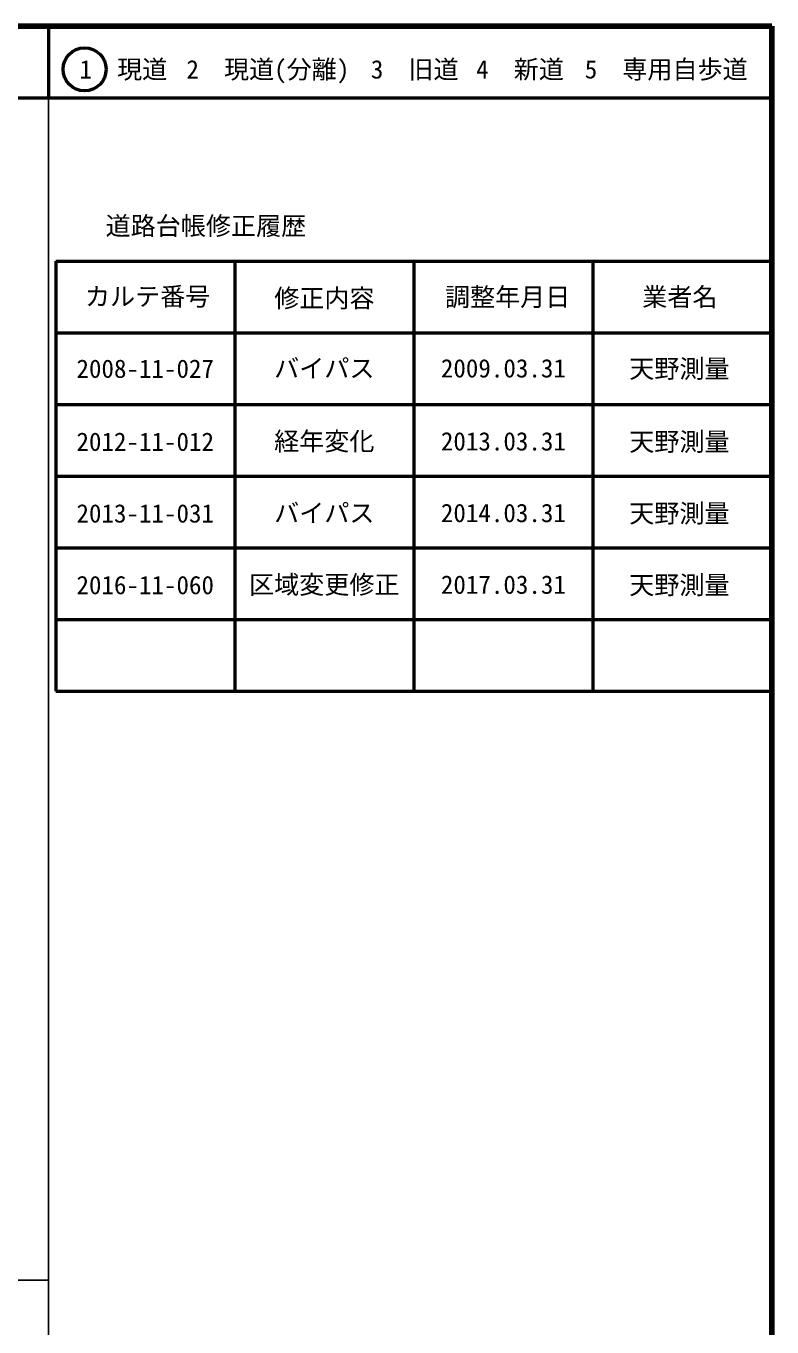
# Model space of a CAD drawing. Units: millimetres on the paper, enlarged 1000 times. Extents: x 40000 to 680000, y 20000 to 380000.
# Drawn here: x 575856 to 680000, y 198482 to 380000 of the extents above; entities that cross this region are included whole.
import ezdxf
from ezdxf.enums import TextEntityAlignment as Align

# ---------------------------------------------------------------- set-up
doc = ezdxf.new("R2010")
doc.units = ezdxf.units.MM
doc.header["$LTSCALE"] = 1000
for name, color, linetype, lineweight in [('M-TTL', 2, 'Continuous', 140), ('M-TTL-BAND', 7, 'Continuous', 25), ('M-TTL-FRAM', 2, 'Continuous', 50), ('M-TTL-LINE', 7, 'Continuous', 50)]:
    doc.layers.add(name, color=color, linetype=linetype, lineweight=lineweight)
doc.layers.add('M-TTL-TXT', color=7, linetype='Continuous')
doc.styles.add('ＭＳ ゴシック', font='')
doc.styles.get('ＭＳ ゴシック').set_extended_font_data('MS Gothic')

msp = doc.modelspace()

# ---------------------------------------------------------------- linework, layer by layer
at = {"layer": 'M-TTL'}
for p, q in [((680000, 380000), (40000, 380000)), ((680000, 20000), (680000, 380000))]:
    msp.add_line(p, q, dxfattribs=at)
at = {"layer": 'M-TTL-BAND'}
for p, q in [((579000, 20000), (579000, 370000)), ((40000, 205000), (579000, 205000))]:
    msp.add_line(p, q, dxfattribs=at)
at = {"layer": 'M-TTL-FRAM'}
for p, q in [((580000, 347197), (580000, 287197)), ((580000, 347197), (680000, 347197)), ((580000, 287197), (680000, 287197))]:
    msp.add_line(p, q, dxfattribs=at)
at = {"layer": 'M-TTL-LINE'}
for p, q in [((579000, 380000), (579000, 370000)), ((40000, 370000), (680000, 370000)), ((605000, 347197), (605000, 287197)), ((630000, 347197), (630000, 287197)), ((655000, 347197), (655000, 287197)), ((580000, 337197), (680000, 337197)), ((580000, 327197), (680000, 327197)), ((580000, 317197), (680000, 317197)), ((580000, 307197), (680000, 307197)), ((580000, 297197), (680000, 297197))]:
    msp.add_line(p, q, dxfattribs=at)
msp.add_circle((584031, 373958), 3000, dxfattribs=at)

# ---------------------------------------------------------------- texts
at = {"layer": 'M-TTL-TXT', "style": 'ＭＳ ゴシック'}
for s, p in [('1\u3000現道', (589448, 373958)), ('2\u3000現道(分離)', (609619, 373958)), ('3\u3000旧道', (630121, 373958)), ('4\u3000新道', (644824, 373958)), ('5\u3000専用自歩道', (665228, 373958)), ('道路台帳修正履歴', (600968, 352113)), ('カルテ番号', (592839, 342277)), ('修正内容', (617509, 342023)), ('調整年月日', (643089, 342197)), ('業者名', (667134, 342197)), ('2008-11-027', (592500, 332189)), ('バイパス', (617500, 332245)), ('2009.03.31', (642500, 332245)), ('天野測量', (667077, 332189)), ('2012-11-012', (592500, 322002)), ('経年変化', (617500, 322059)), ('2013.03.31', (642500, 322059)), ('天野測量', (667077, 322002)), ('2013-11-031', (592500, 312002)), ('バイパス', (617500, 312059)), ('2014.03.31', (642500, 312059)), ('天野測量', (667077, 312002)), ('2016-11-060', (592500, 302002)), ('区域変更修正', (617500, 302059)), ('2017.03.31', (642500, 302059)), ('天野測量', (667077, 302002))]:
    msp.add_text(s, height=2566, dxfattribs=at).set_placement(p, align=Align.MIDDLE_CENTER)

doc.saveas('drawing.dxf')
